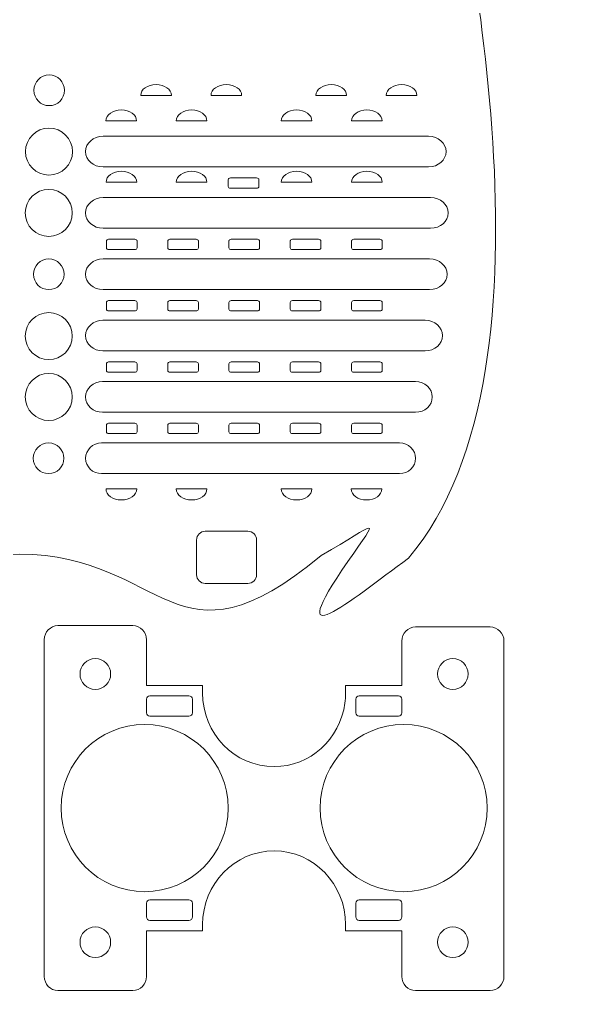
# Model space of a CAD drawing. Header units: millimetres. Extents: x 73 to 248, y -150 to 150.
# Drawn here: x 192.7 to 247.6, y -39.6 to 55.4 of the extents above; entities that cross this region are included whole.
import ezdxf

# ---------------------------------------------------------------- set-up
doc = ezdxf.new("R2010")
doc.units = ezdxf.units.MM
doc.header["$MEASUREMENT"] = 0
doc.layers.add('Layer 1', color=7, linetype='Continuous')

msp = doc.modelspace()

# ---------------------------------------------------------------- linework, layer by layer
at = {"layer": 'Layer 1', "color": 250, "lineweight": 18}
for points, knots in [([(192.7429, 3.1028), (178.368, 3.0276), (177.6723, -9.0669), (163.2126, 2.9578), (163.2126, 2.9578), (163.2101, 2.9592), (163.2101, 2.9592), (163.2101, 2.9592), (163.2077, 2.9607), (163.2077, 2.9607), (163.2077, 2.9607), (163.2052, 2.9621), (163.2052, 2.9621), (163.2052, 2.9621), (163.2027, 2.9635), (163.2027, 2.9635), (163.2027, 2.9635), (163.2002, 2.965), (163.2002, 2.965), (163.2002, 2.965), (163.1953, 2.9678), (163.1953, 2.9678), (163.1953, 2.9678), (163.1928, 2.9692), (163.1928, 2.9692), (163.1928, 2.9692), (163.1903, 2.9707), (163.1903, 2.9707), (157.5681, 6.1964), (157.3477, 7.0605), (160.5861, 2.3877), (167.2454, -7.2212), (160.5304, -1.5844), (154.6603, 2.7069), (138.5468, 21.7285), (150.0665, 67.8659), (150.7031, 75.3956), (151.7699, 88.0117), (150.3434, 100.2121), (148.1553, 104.2247), (147.6705, 105.1159), (146.2928, 106.093), (144.6089, 106.5426), (137.9044, 108.3329), (150.8027, 147.251), (192.7429, 147.251), (234.6831, 147.251), (247.5814, 108.3329), (240.8769, 106.5426), (239.193, 106.093), (237.8153, 105.1159), (237.3305, 104.2247), (235.1424, 100.2121), (233.7159, 88.0117), (234.7827, 75.3956), (235.4193, 67.8659), (246.939, 21.7285), (230.8255, 2.7069), (224.9554, -1.5844), (218.2404, -7.2212), (224.8997, 2.3877), (228.1381, 7.0605), (227.9177, 6.1964), (222.2955, 2.9707), (222.2955, 2.9707), (222.293, 2.9692), (222.293, 2.9692), (222.293, 2.9692), (222.2905, 2.9678), (222.2905, 2.9678), (222.2905, 2.9678), (222.2856, 2.965), (222.2856, 2.965), (222.2856, 2.965), (222.2831, 2.9635), (222.2831, 2.9635), (222.2831, 2.9635), (222.2806, 2.9621), (222.2806, 2.9621), (222.2806, 2.9621), (222.2781, 2.9607), (222.2781, 2.9607), (222.2781, 2.9607), (222.2757, 2.9592), (222.2757, 2.9592), (222.2757, 2.9592), (222.2732, 2.9578), (222.2732, 2.9578), (207.8135, -9.0669), (207.1178, 3.0276), (192.7429, 3.1028)], [0, 0, 0, 0, 0.0333333, 0.0333333, 0.0333333, 0.0666667, 0.0666667, 0.0666667, 0.1, 0.1, 0.1, 0.1333333, 0.1333333, 0.1333333, 0.1666667, 0.1666667, 0.1666667, 0.2, 0.2, 0.2, 0.2333333, 0.2333333, 0.2333333, 0.2666667, 0.2666667, 0.2666667, 0.3, 0.3, 0.3, 0.3333333, 0.3333333, 0.3333333, 0.3666667, 0.3666667, 0.3666667, 0.4, 0.4, 0.4, 0.4333333, 0.4333333, 0.4333333, 0.4666667, 0.4666667, 0.4666667, 0.5, 0.5, 0.5, 0.5333333, 0.5333333, 0.5333333, 0.5666667, 0.5666667, 0.5666667, 0.6, 0.6, 0.6, 0.6333333, 0.6333333, 0.6333333, 0.6666667, 0.6666667, 0.6666667, 0.7, 0.7, 0.7, 0.7333333, 0.7333333, 0.7333333, 0.7666667, 0.7666667, 0.7666667, 0.8, 0.8, 0.8, 0.8333333, 0.8333333, 0.8333333, 0.8666667, 0.8666667, 0.8666667, 0.9, 0.9, 0.9, 0.9333333, 0.9333333, 0.9333333, 0.9666667, 0.9666667, 0.9666667, 1, 1, 1, 1]), ([(195.6575, 49.9747), (194.8291, 49.9747), (194.1575, 49.3031), (194.1575, 48.4747), (194.1575, 47.6463), (194.8291, 46.9747), (195.6575, 46.9747), (196.4859, 46.9747), (197.1575, 47.6463), (197.1575, 48.4747), (197.1575, 49.3031), (196.4859, 49.9747), (195.6575, 49.9747)], [0, 0, 0, 0, 0.25, 0.25, 0.25, 0.5, 0.5, 0.5, 0.75, 0.75, 0.75, 1, 1, 1, 1]), ([(207.6184, 47.9697), (207.6184, 48.564), (206.9468, 49.0459), (206.1184, 49.0459), (205.29, 49.0459), (204.6184, 48.564), (204.6184, 47.9697), (204.6184, 47.9697), (207.6184, 47.9697), (207.6184, 47.9697)], [0, 0, 0, 0, 0.3333333, 0.3333333, 0.3333333, 0.6666667, 0.6666667, 0.6666667, 1, 1, 1, 1]), ([(214.4992, 47.9697), (214.4992, 48.564), (213.8276, 49.0459), (212.9992, 49.0459), (212.1708, 49.0459), (211.4992, 48.564), (211.4992, 47.9697), (211.4992, 47.9697), (214.4992, 47.9697), (214.4992, 47.9697)], [0, 0, 0, 0, 0.3333333, 0.3333333, 0.3333333, 0.6666667, 0.6666667, 0.6666667, 1, 1, 1, 1]), ([(224.7746, 47.9697), (224.7746, 48.564), (224.103, 49.0459), (223.2746, 49.0459), (222.4462, 49.0459), (221.7746, 48.564), (221.7746, 47.9697), (221.7746, 47.9697), (224.7746, 47.9697), (224.7746, 47.9697)], [0, 0, 0, 0, 0.3333333, 0.3333333, 0.3333333, 0.6666667, 0.6666667, 0.6666667, 1, 1, 1, 1]), ([(231.6554, 47.9697), (231.6554, 48.564), (230.9838, 49.0459), (230.1554, 49.0459), (229.327, 49.0459), (228.6554, 48.564), (228.6554, 47.9697), (228.6554, 47.9697), (231.6554, 47.9697), (231.6554, 47.9697)], [0, 0, 0, 0, 0.3333333, 0.3333333, 0.3333333, 0.6666667, 0.6666667, 0.6666667, 1, 1, 1, 1]), ([(201.2181, 45.4791), (201.2181, 46.0734), (201.8897, 46.5553), (202.7181, 46.5553), (203.5465, 46.5553), (204.2181, 46.0734), (204.2181, 45.4791), (204.2181, 45.4791), (201.2181, 45.4791), (201.2181, 45.4791)], [0, 0, 0, 0, 0.3333333, 0.3333333, 0.3333333, 0.6666667, 0.6666667, 0.6666667, 1, 1, 1, 1]), ([(208.0989, 45.4791), (208.0989, 46.0734), (208.7705, 46.5553), (209.5989, 46.5553), (210.4273, 46.5553), (211.0989, 46.0734), (211.0989, 45.4791), (211.0989, 45.4791), (208.0989, 45.4791), (208.0989, 45.4791)], [0, 0, 0, 0, 0.3333333, 0.3333333, 0.3333333, 0.6666667, 0.6666667, 0.6666667, 1, 1, 1, 1]), ([(218.3743, 45.4791), (218.3743, 46.0734), (219.0459, 46.5553), (219.8743, 46.5553), (220.7027, 46.5553), (221.3743, 46.0734), (221.3743, 45.4791), (221.3743, 45.4791), (218.3743, 45.4791), (218.3743, 45.4791)], [0, 0, 0, 0, 0.3333333, 0.3333333, 0.3333333, 0.6666667, 0.6666667, 0.6666667, 1, 1, 1, 1]), ([(225.2551, 45.4791), (225.2551, 46.0734), (225.9267, 46.5553), (226.7551, 46.5553), (227.5835, 46.5553), (228.2551, 46.0734), (228.2551, 45.4791), (228.2551, 45.4791), (225.2551, 45.4791), (225.2551, 45.4791)], [0, 0, 0, 0, 0.3333333, 0.3333333, 0.3333333, 0.6666667, 0.6666667, 0.6666667, 1, 1, 1, 1]), ([(195.6395, 44.7769), (194.3693, 44.7769), (193.3395, 43.7471), (193.3395, 42.4769), (193.3395, 41.2067), (194.3693, 40.1769), (195.6395, 40.1769), (196.9097, 40.1769), (197.9395, 41.2067), (197.9395, 42.4769), (197.9395, 43.7471), (196.9097, 44.7769), (195.6395, 44.7769)], [0, 0, 0, 0, 0.25, 0.25, 0.25, 0.5, 0.5, 0.5, 0.75, 0.75, 0.75, 1, 1, 1, 1]), ([(200.9302, 43.9791), (200.9302, 43.9791), (232.8002, 43.9791), (232.8002, 43.9791), (233.7392, 43.9791), (234.5075, 43.3041), (234.5075, 42.4791), (234.5075, 42.4791), (234.5075, 42.4791), (234.5075, 42.4791), (234.5075, 41.6541), (233.7392, 40.9791), (232.8002, 40.9791), (232.8002, 40.9791), (200.9302, 40.9791), (200.9302, 40.9791), (199.9912, 40.9791), (199.2229, 41.6541), (199.2229, 42.4791), (199.2229, 42.4791), (199.2229, 42.4791), (199.2229, 42.4791), (199.2229, 43.3041), (199.9912, 43.9791), (200.9302, 43.9791)], [0, 0, 0, 0, 0.125, 0.125, 0.125, 0.25, 0.25, 0.25, 0.375, 0.375, 0.375, 0.5, 0.5, 0.5, 0.625, 0.625, 0.625, 0.75, 0.75, 0.75, 0.875, 0.875, 0.875, 1, 1, 1, 1]), ([(201.2229, 39.4791), (201.2229, 40.0734), (201.8945, 40.5553), (202.7229, 40.5553), (203.5513, 40.5553), (204.2229, 40.0734), (204.2229, 39.4791), (204.2229, 39.4791), (201.2229, 39.4791), (201.2229, 39.4791)], [0, 0, 0, 0, 0.3333333, 0.3333333, 0.3333333, 0.6666667, 0.6666667, 0.6666667, 1, 1, 1, 1]), ([(208.1037, 39.4791), (208.1037, 40.0734), (208.7753, 40.5553), (209.6037, 40.5553), (210.4321, 40.5553), (211.1037, 40.0734), (211.1037, 39.4791), (211.1037, 39.4791), (208.1037, 39.4791), (208.1037, 39.4791)], [0, 0, 0, 0, 0.3333333, 0.3333333, 0.3333333, 0.6666667, 0.6666667, 0.6666667, 1, 1, 1, 1]), ([(213.4071, 39.9011), (213.4071, 39.9011), (215.9647, 39.9011), (215.9647, 39.9011), (216.0864, 39.9011), (216.1859, 39.8264), (216.1859, 39.7352), (216.1859, 39.7352), (216.1859, 39.067), (216.1859, 39.067), (216.1859, 38.9757), (216.0864, 38.9011), (215.9647, 38.9011), (215.9647, 38.9011), (213.4071, 38.9011), (213.4071, 38.9011), (213.2854, 38.9011), (213.1859, 38.9757), (213.1859, 39.067), (213.1859, 39.067), (213.1859, 39.7352), (213.1859, 39.7352), (213.1859, 39.8264), (213.2854, 39.9011), (213.4071, 39.9011)], [0, 0, 0, 0, 0.125, 0.125, 0.125, 0.25, 0.25, 0.25, 0.375, 0.375, 0.375, 0.5, 0.5, 0.5, 0.625, 0.625, 0.625, 0.75, 0.75, 0.75, 0.875, 0.875, 0.875, 1, 1, 1, 1]), ([(218.3791, 39.4791), (218.3791, 40.0734), (219.0507, 40.5553), (219.8791, 40.5553), (220.7075, 40.5553), (221.3791, 40.0734), (221.3791, 39.4791), (221.3791, 39.4791), (218.3791, 39.4791), (218.3791, 39.4791)], [0, 0, 0, 0, 0.3333333, 0.3333333, 0.3333333, 0.6666667, 0.6666667, 0.6666667, 1, 1, 1, 1]), ([(225.2599, 39.4791), (225.2599, 40.0734), (225.9315, 40.5553), (226.7599, 40.5553), (227.5883, 40.5553), (228.2599, 40.0734), (228.2599, 39.4791), (228.2599, 39.4791), (225.2599, 39.4791), (225.2599, 39.4791)], [0, 0, 0, 0, 0.3333333, 0.3333333, 0.3333333, 0.6666667, 0.6666667, 0.6666667, 1, 1, 1, 1]), ([(195.6215, 38.7791), (196.8917, 38.7791), (197.9215, 37.7493), (197.9215, 36.4791), (197.9215, 35.2089), (196.8917, 34.1791), (195.6215, 34.1791), (194.3513, 34.1791), (193.3215, 35.2089), (193.3215, 36.4791), (193.3215, 37.7493), (194.3513, 38.7791), (195.6215, 38.7791)], [0, 0, 0, 0, 0.25, 0.25, 0.25, 0.5, 0.5, 0.5, 0.75, 0.75, 0.75, 1, 1, 1, 1]), ([(233.002, 37.9791), (233.002, 37.9791), (200.9405, 37.9791), (200.9405, 37.9791), (199.9958, 37.9791), (199.2229, 37.3041), (199.2229, 36.4791), (199.2229, 36.4791), (199.2229, 36.4791), (199.2229, 36.4791), (199.2229, 35.6541), (199.9958, 34.9791), (200.9405, 34.9791), (200.9405, 34.9791), (233.002, 34.9791), (233.002, 34.9791), (233.9467, 34.9791), (234.7196, 35.6541), (234.7196, 36.4791), (234.7196, 36.4791), (234.7196, 36.4791), (234.7196, 36.4791), (234.7196, 37.3041), (233.9467, 37.9791), (233.002, 37.9791)], [0, 0, 0, 0, 0.125, 0.125, 0.125, 0.25, 0.25, 0.25, 0.375, 0.375, 0.375, 0.5, 0.5, 0.5, 0.625, 0.625, 0.625, 0.75, 0.75, 0.75, 0.875, 0.875, 0.875, 1, 1, 1, 1]), ([(204.038, 33.9011), (204.038, 33.9011), (201.4804, 33.9011), (201.4804, 33.9011), (201.3587, 33.9011), (201.2592, 33.8264), (201.2592, 33.7352), (201.2592, 33.7352), (201.2592, 33.067), (201.2592, 33.067), (201.2592, 32.9757), (201.3587, 32.9011), (201.4804, 32.9011), (201.4804, 32.9011), (204.038, 32.9011), (204.038, 32.9011), (204.1597, 32.9011), (204.2592, 32.9757), (204.2592, 33.067), (204.2592, 33.067), (204.2592, 33.7352), (204.2592, 33.7352), (204.2592, 33.8264), (204.1597, 33.9011), (204.038, 33.9011)], [0, 0, 0, 0, 0.125, 0.125, 0.125, 0.25, 0.25, 0.25, 0.375, 0.375, 0.375, 0.5, 0.5, 0.5, 0.625, 0.625, 0.625, 0.75, 0.75, 0.75, 0.875, 0.875, 0.875, 1, 1, 1, 1]), ([(210.038, 33.9011), (210.038, 33.9011), (207.4804, 33.9011), (207.4804, 33.9011), (207.3587, 33.9011), (207.2592, 33.8264), (207.2592, 33.7352), (207.2592, 33.7352), (207.2592, 33.067), (207.2592, 33.067), (207.2592, 32.9757), (207.3587, 32.9011), (207.4804, 32.9011), (207.4804, 32.9011), (210.038, 32.9011), (210.038, 32.9011), (210.1597, 32.9011), (210.2592, 32.9757), (210.2592, 33.067), (210.2592, 33.067), (210.2592, 33.7352), (210.2592, 33.7352), (210.2592, 33.8264), (210.1597, 33.9011), (210.038, 33.9011)], [0, 0, 0, 0, 0.125, 0.125, 0.125, 0.25, 0.25, 0.25, 0.375, 0.375, 0.375, 0.5, 0.5, 0.5, 0.625, 0.625, 0.625, 0.75, 0.75, 0.75, 0.875, 0.875, 0.875, 1, 1, 1, 1]), ([(216.038, 33.9011), (216.038, 33.9011), (213.4804, 33.9011), (213.4804, 33.9011), (213.3587, 33.9011), (213.2592, 33.8264), (213.2592, 33.7352), (213.2592, 33.7352), (213.2592, 33.067), (213.2592, 33.067), (213.2592, 32.9757), (213.3587, 32.9011), (213.4804, 32.9011), (213.4804, 32.9011), (216.038, 32.9011), (216.038, 32.9011), (216.1597, 32.9011), (216.2592, 32.9757), (216.2592, 33.067), (216.2592, 33.067), (216.2592, 33.7352), (216.2592, 33.7352), (216.2592, 33.8264), (216.1597, 33.9011), (216.038, 33.9011)], [0, 0, 0, 0, 0.125, 0.125, 0.125, 0.25, 0.25, 0.25, 0.375, 0.375, 0.375, 0.5, 0.5, 0.5, 0.625, 0.625, 0.625, 0.75, 0.75, 0.75, 0.875, 0.875, 0.875, 1, 1, 1, 1]), ([(222.038, 33.9011), (222.038, 33.9011), (219.4804, 33.9011), (219.4804, 33.9011), (219.3587, 33.9011), (219.2592, 33.8264), (219.2592, 33.7352), (219.2592, 33.7352), (219.2592, 33.067), (219.2592, 33.067), (219.2592, 32.9757), (219.3587, 32.9011), (219.4804, 32.9011), (219.4804, 32.9011), (222.038, 32.9011), (222.038, 32.9011), (222.1597, 32.9011), (222.2592, 32.9757), (222.2592, 33.067), (222.2592, 33.067), (222.2592, 33.7352), (222.2592, 33.7352), (222.2592, 33.8264), (222.1597, 33.9011), (222.038, 33.9011)], [0, 0, 0, 0, 0.125, 0.125, 0.125, 0.25, 0.25, 0.25, 0.375, 0.375, 0.375, 0.5, 0.5, 0.5, 0.625, 0.625, 0.625, 0.75, 0.75, 0.75, 0.875, 0.875, 0.875, 1, 1, 1, 1]), ([(228.038, 33.9011), (228.038, 33.9011), (225.4804, 33.9011), (225.4804, 33.9011), (225.3587, 33.9011), (225.2592, 33.8264), (225.2592, 33.7352), (225.2592, 33.7352), (225.2592, 33.067), (225.2592, 33.067), (225.2592, 32.9757), (225.3587, 32.9011), (225.4804, 32.9011), (225.4804, 32.9011), (228.038, 32.9011), (228.038, 32.9011), (228.1597, 32.9011), (228.2592, 32.9757), (228.2592, 33.067), (228.2592, 33.067), (228.2592, 33.7352), (228.2592, 33.7352), (228.2592, 33.8264), (228.1597, 33.9011), (228.038, 33.9011)], [0, 0, 0, 0, 0.125, 0.125, 0.125, 0.25, 0.25, 0.25, 0.375, 0.375, 0.375, 0.5, 0.5, 0.5, 0.625, 0.625, 0.625, 0.75, 0.75, 0.75, 0.875, 0.875, 0.875, 1, 1, 1, 1]), ([(195.6215, 31.9791), (196.4499, 31.9791), (197.1215, 31.3075), (197.1215, 30.4791), (197.1215, 29.6507), (196.4499, 28.9791), (195.6215, 28.9791), (194.7931, 28.9791), (194.1215, 29.6507), (194.1215, 30.4791), (194.1215, 31.3075), (194.7931, 31.9791), (195.6215, 31.9791)], [0, 0, 0, 0, 0.25, 0.25, 0.25, 0.5, 0.5, 0.5, 0.75, 0.75, 0.75, 1, 1, 1, 1]), ([(232.8998, 31.9791), (232.8998, 31.9791), (200.9353, 31.9791), (200.9353, 31.9791), (199.9935, 31.9791), (199.2229, 31.3041), (199.2229, 30.4791), (199.2229, 30.4791), (199.2229, 30.4791), (199.2229, 30.4791), (199.2229, 29.6541), (199.9935, 28.9791), (200.9353, 28.9791), (200.9353, 28.9791), (232.8998, 28.9791), (232.8998, 28.9791), (233.8416, 28.9791), (234.6122, 29.6541), (234.6122, 30.4791), (234.6122, 30.4791), (234.6122, 30.4791), (234.6122, 30.4791), (234.6122, 31.3041), (233.8416, 31.9791), (232.8998, 31.9791)], [0, 0, 0, 0, 0.125, 0.125, 0.125, 0.25, 0.25, 0.25, 0.375, 0.375, 0.375, 0.5, 0.5, 0.5, 0.625, 0.625, 0.625, 0.75, 0.75, 0.75, 0.875, 0.875, 0.875, 1, 1, 1, 1]), ([(204.038, 27.9011), (204.038, 27.9011), (201.4804, 27.9011), (201.4804, 27.9011), (201.3587, 27.9011), (201.2592, 27.8264), (201.2592, 27.7352), (201.2592, 27.7352), (201.2592, 27.067), (201.2592, 27.067), (201.2592, 26.9757), (201.3587, 26.9011), (201.4804, 26.9011), (201.4804, 26.9011), (204.038, 26.9011), (204.038, 26.9011), (204.1597, 26.9011), (204.2592, 26.9757), (204.2592, 27.067), (204.2592, 27.067), (204.2592, 27.7352), (204.2592, 27.7352), (204.2592, 27.8264), (204.1597, 27.9011), (204.038, 27.9011)], [0, 0, 0, 0, 0.125, 0.125, 0.125, 0.25, 0.25, 0.25, 0.375, 0.375, 0.375, 0.5, 0.5, 0.5, 0.625, 0.625, 0.625, 0.75, 0.75, 0.75, 0.875, 0.875, 0.875, 1, 1, 1, 1]), ([(210.038, 27.9011), (210.038, 27.9011), (207.4804, 27.9011), (207.4804, 27.9011), (207.3587, 27.9011), (207.2592, 27.8264), (207.2592, 27.7352), (207.2592, 27.7352), (207.2592, 27.067), (207.2592, 27.067), (207.2592, 26.9757), (207.3587, 26.9011), (207.4804, 26.9011), (207.4804, 26.9011), (210.038, 26.9011), (210.038, 26.9011), (210.1597, 26.9011), (210.2592, 26.9757), (210.2592, 27.067), (210.2592, 27.067), (210.2592, 27.7352), (210.2592, 27.7352), (210.2592, 27.8264), (210.1597, 27.9011), (210.038, 27.9011)], [0, 0, 0, 0, 0.125, 0.125, 0.125, 0.25, 0.25, 0.25, 0.375, 0.375, 0.375, 0.5, 0.5, 0.5, 0.625, 0.625, 0.625, 0.75, 0.75, 0.75, 0.875, 0.875, 0.875, 1, 1, 1, 1]), ([(216.038, 27.9011), (216.038, 27.9011), (213.4804, 27.9011), (213.4804, 27.9011), (213.3587, 27.9011), (213.2592, 27.8264), (213.2592, 27.7352), (213.2592, 27.7352), (213.2592, 27.067), (213.2592, 27.067), (213.2592, 26.9757), (213.3587, 26.9011), (213.4804, 26.9011), (213.4804, 26.9011), (216.038, 26.9011), (216.038, 26.9011), (216.1597, 26.9011), (216.2592, 26.9757), (216.2592, 27.067), (216.2592, 27.067), (216.2592, 27.7352), (216.2592, 27.7352), (216.2592, 27.8264), (216.1597, 27.9011), (216.038, 27.9011)], [0, 0, 0, 0, 0.125, 0.125, 0.125, 0.25, 0.25, 0.25, 0.375, 0.375, 0.375, 0.5, 0.5, 0.5, 0.625, 0.625, 0.625, 0.75, 0.75, 0.75, 0.875, 0.875, 0.875, 1, 1, 1, 1]), ([(222.038, 27.9011), (222.038, 27.9011), (219.4804, 27.9011), (219.4804, 27.9011), (219.3587, 27.9011), (219.2592, 27.8264), (219.2592, 27.7352), (219.2592, 27.7352), (219.2592, 27.067), (219.2592, 27.067), (219.2592, 26.9757), (219.3587, 26.9011), (219.4804, 26.9011), (219.4804, 26.9011), (222.038, 26.9011), (222.038, 26.9011), (222.1597, 26.9011), (222.2592, 26.9757), (222.2592, 27.067), (222.2592, 27.067), (222.2592, 27.7352), (222.2592, 27.7352), (222.2592, 27.8264), (222.1597, 27.9011), (222.038, 27.9011)], [0, 0, 0, 0, 0.125, 0.125, 0.125, 0.25, 0.25, 0.25, 0.375, 0.375, 0.375, 0.5, 0.5, 0.5, 0.625, 0.625, 0.625, 0.75, 0.75, 0.75, 0.875, 0.875, 0.875, 1, 1, 1, 1]), ([(228.038, 27.9011), (228.038, 27.9011), (225.4804, 27.9011), (225.4804, 27.9011), (225.3587, 27.9011), (225.2592, 27.8264), (225.2592, 27.7352), (225.2592, 27.7352), (225.2592, 27.067), (225.2592, 27.067), (225.2592, 26.9757), (225.3587, 26.9011), (225.4804, 26.9011), (225.4804, 26.9011), (228.038, 26.9011), (228.038, 26.9011), (228.1597, 26.9011), (228.2592, 26.9757), (228.2592, 27.067), (228.2592, 27.067), (228.2592, 27.7352), (228.2592, 27.7352), (228.2592, 27.8264), (228.1597, 27.9011), (228.038, 27.9011)], [0, 0, 0, 0, 0.125, 0.125, 0.125, 0.25, 0.25, 0.25, 0.375, 0.375, 0.375, 0.5, 0.5, 0.5, 0.625, 0.625, 0.625, 0.75, 0.75, 0.75, 0.875, 0.875, 0.875, 1, 1, 1, 1]), ([(195.6215, 26.73), (194.3513, 26.73), (193.3215, 25.7002), (193.3215, 24.43), (193.3215, 23.1598), (194.3513, 22.13), (195.6215, 22.13), (196.8917, 22.13), (197.9215, 23.1598), (197.9215, 24.43), (197.9215, 25.7002), (196.8917, 26.73), (195.6215, 26.73)], [0, 0, 0, 0, 0.25, 0.25, 0.25, 0.5, 0.5, 0.5, 0.75, 0.75, 0.75, 1, 1, 1, 1]), ([(232.4719, 25.9791), (232.4719, 25.9791), (200.9135, 25.9791), (200.9135, 25.9791), (199.9837, 25.9791), (199.2229, 25.3041), (199.2229, 24.4791), (199.2229, 24.4791), (199.2229, 24.4791), (199.2229, 24.4791), (199.2229, 23.6541), (199.9837, 22.9791), (200.9135, 22.9791), (200.9135, 22.9791), (232.4719, 22.9791), (232.4719, 22.9791), (233.4017, 22.9791), (234.1625, 23.6541), (234.1625, 24.4791), (234.1625, 24.4791), (234.1625, 24.4791), (234.1625, 24.4791), (234.1625, 25.3041), (233.4017, 25.9791), (232.4719, 25.9791)], [0, 0, 0, 0, 0.125, 0.125, 0.125, 0.25, 0.25, 0.25, 0.375, 0.375, 0.375, 0.5, 0.5, 0.5, 0.625, 0.625, 0.625, 0.75, 0.75, 0.75, 0.875, 0.875, 0.875, 1, 1, 1, 1]), ([(204.038, 21.9011), (204.038, 21.9011), (201.4804, 21.9011), (201.4804, 21.9011), (201.3587, 21.9011), (201.2592, 21.8264), (201.2592, 21.7352), (201.2592, 21.7352), (201.2592, 21.067), (201.2592, 21.067), (201.2592, 20.9757), (201.3587, 20.9011), (201.4804, 20.9011), (201.4804, 20.9011), (204.038, 20.9011), (204.038, 20.9011), (204.1597, 20.9011), (204.2592, 20.9757), (204.2592, 21.067), (204.2592, 21.067), (204.2592, 21.7352), (204.2592, 21.7352), (204.2592, 21.8264), (204.1597, 21.9011), (204.038, 21.9011)], [0, 0, 0, 0, 0.125, 0.125, 0.125, 0.25, 0.25, 0.25, 0.375, 0.375, 0.375, 0.5, 0.5, 0.5, 0.625, 0.625, 0.625, 0.75, 0.75, 0.75, 0.875, 0.875, 0.875, 1, 1, 1, 1]), ([(210.038, 21.9011), (210.038, 21.9011), (207.4804, 21.9011), (207.4804, 21.9011), (207.3587, 21.9011), (207.2592, 21.8264), (207.2592, 21.7352), (207.2592, 21.7352), (207.2592, 21.067), (207.2592, 21.067), (207.2592, 20.9757), (207.3587, 20.9011), (207.4804, 20.9011), (207.4804, 20.9011), (210.038, 20.9011), (210.038, 20.9011), (210.1597, 20.9011), (210.2592, 20.9757), (210.2592, 21.067), (210.2592, 21.067), (210.2592, 21.7352), (210.2592, 21.7352), (210.2592, 21.8264), (210.1597, 21.9011), (210.038, 21.9011)], [0, 0, 0, 0, 0.125, 0.125, 0.125, 0.25, 0.25, 0.25, 0.375, 0.375, 0.375, 0.5, 0.5, 0.5, 0.625, 0.625, 0.625, 0.75, 0.75, 0.75, 0.875, 0.875, 0.875, 1, 1, 1, 1]), ([(216.038, 21.9011), (216.038, 21.9011), (213.4804, 21.9011), (213.4804, 21.9011), (213.3587, 21.9011), (213.2592, 21.8264), (213.2592, 21.7352), (213.2592, 21.7352), (213.2592, 21.067), (213.2592, 21.067), (213.2592, 20.9757), (213.3587, 20.9011), (213.4804, 20.9011), (213.4804, 20.9011), (216.038, 20.9011), (216.038, 20.9011), (216.1597, 20.9011), (216.2592, 20.9757), (216.2592, 21.067), (216.2592, 21.067), (216.2592, 21.7352), (216.2592, 21.7352), (216.2592, 21.8264), (216.1597, 21.9011), (216.038, 21.9011)], [0, 0, 0, 0, 0.125, 0.125, 0.125, 0.25, 0.25, 0.25, 0.375, 0.375, 0.375, 0.5, 0.5, 0.5, 0.625, 0.625, 0.625, 0.75, 0.75, 0.75, 0.875, 0.875, 0.875, 1, 1, 1, 1]), ([(222.038, 21.9011), (222.038, 21.9011), (219.4804, 21.9011), (219.4804, 21.9011), (219.3587, 21.9011), (219.2592, 21.8264), (219.2592, 21.7352), (219.2592, 21.7352), (219.2592, 21.067), (219.2592, 21.067), (219.2592, 20.9757), (219.3587, 20.9011), (219.4804, 20.9011), (219.4804, 20.9011), (222.038, 20.9011), (222.038, 20.9011), (222.1597, 20.9011), (222.2592, 20.9757), (222.2592, 21.067), (222.2592, 21.067), (222.2592, 21.7352), (222.2592, 21.7352), (222.2592, 21.8264), (222.1597, 21.9011), (222.038, 21.9011)], [0, 0, 0, 0, 0.125, 0.125, 0.125, 0.25, 0.25, 0.25, 0.375, 0.375, 0.375, 0.5, 0.5, 0.5, 0.625, 0.625, 0.625, 0.75, 0.75, 0.75, 0.875, 0.875, 0.875, 1, 1, 1, 1]), ([(228.038, 21.9011), (228.038, 21.9011), (225.4804, 21.9011), (225.4804, 21.9011), (225.3587, 21.9011), (225.2592, 21.8264), (225.2592, 21.7352), (225.2592, 21.7352), (225.2592, 21.067), (225.2592, 21.067), (225.2592, 20.9757), (225.3587, 20.9011), (225.4804, 20.9011), (225.4804, 20.9011), (228.038, 20.9011), (228.038, 20.9011), (228.1597, 20.9011), (228.2592, 20.9757), (228.2592, 21.067), (228.2592, 21.067), (228.2592, 21.7352), (228.2592, 21.7352), (228.2592, 21.8264), (228.1597, 21.9011), (228.038, 21.9011)], [0, 0, 0, 0, 0.125, 0.125, 0.125, 0.25, 0.25, 0.25, 0.375, 0.375, 0.375, 0.5, 0.5, 0.5, 0.625, 0.625, 0.625, 0.75, 0.75, 0.75, 0.875, 0.875, 0.875, 1, 1, 1, 1]), ([(195.6215, 20.7769), (194.3513, 20.7769), (193.3215, 19.7471), (193.3215, 18.4769), (193.3215, 17.2067), (194.3513, 16.1769), (195.6215, 16.1769), (196.8917, 16.1769), (197.9215, 17.2067), (197.9215, 18.4769), (197.9215, 19.7471), (196.8917, 20.7769), (195.6215, 20.7769)], [0, 0, 0, 0, 0.25, 0.25, 0.25, 0.5, 0.5, 0.5, 0.75, 0.75, 0.75, 1, 1, 1, 1]), ([(231.5234, 19.9791), (231.5234, 19.9791), (200.8653, 19.9791), (200.8653, 19.9791), (199.962, 19.9791), (199.2229, 19.3041), (199.2229, 18.4791), (199.2229, 18.4791), (199.2229, 18.4791), (199.2229, 18.4791), (199.2229, 17.6541), (199.962, 16.9791), (200.8653, 16.9791), (200.8653, 16.9791), (231.5234, 16.9791), (231.5234, 16.9791), (232.4267, 16.9791), (233.1658, 17.6541), (233.1658, 18.4791), (233.1658, 18.4791), (233.1658, 18.4791), (233.1658, 18.4791), (233.1658, 19.3041), (232.4267, 19.9791), (231.5234, 19.9791)], [0, 0, 0, 0, 0.125, 0.125, 0.125, 0.25, 0.25, 0.25, 0.375, 0.375, 0.375, 0.5, 0.5, 0.5, 0.625, 0.625, 0.625, 0.75, 0.75, 0.75, 0.875, 0.875, 0.875, 1, 1, 1, 1]), ([(204.038, 15.9011), (204.038, 15.9011), (201.4804, 15.9011), (201.4804, 15.9011), (201.3587, 15.9011), (201.2592, 15.8264), (201.2592, 15.7352), (201.2592, 15.7352), (201.2592, 15.067), (201.2592, 15.067), (201.2592, 14.9757), (201.3587, 14.9011), (201.4804, 14.9011), (201.4804, 14.9011), (204.038, 14.9011), (204.038, 14.9011), (204.1597, 14.9011), (204.2592, 14.9757), (204.2592, 15.067), (204.2592, 15.067), (204.2592, 15.7352), (204.2592, 15.7352), (204.2592, 15.8264), (204.1597, 15.9011), (204.038, 15.9011)], [0, 0, 0, 0, 0.125, 0.125, 0.125, 0.25, 0.25, 0.25, 0.375, 0.375, 0.375, 0.5, 0.5, 0.5, 0.625, 0.625, 0.625, 0.75, 0.75, 0.75, 0.875, 0.875, 0.875, 1, 1, 1, 1]), ([(210.038, 15.9011), (210.038, 15.9011), (207.4804, 15.9011), (207.4804, 15.9011), (207.3587, 15.9011), (207.2592, 15.8264), (207.2592, 15.7352), (207.2592, 15.7352), (207.2592, 15.067), (207.2592, 15.067), (207.2592, 14.9757), (207.3587, 14.9011), (207.4804, 14.9011), (207.4804, 14.9011), (210.038, 14.9011), (210.038, 14.9011), (210.1597, 14.9011), (210.2592, 14.9757), (210.2592, 15.067), (210.2592, 15.067), (210.2592, 15.7352), (210.2592, 15.7352), (210.2592, 15.8264), (210.1597, 15.9011), (210.038, 15.9011)], [0, 0, 0, 0, 0.125, 0.125, 0.125, 0.25, 0.25, 0.25, 0.375, 0.375, 0.375, 0.5, 0.5, 0.5, 0.625, 0.625, 0.625, 0.75, 0.75, 0.75, 0.875, 0.875, 0.875, 1, 1, 1, 1]), ([(216.038, 15.9011), (216.038, 15.9011), (213.4804, 15.9011), (213.4804, 15.9011), (213.3587, 15.9011), (213.2592, 15.8264), (213.2592, 15.7352), (213.2592, 15.7352), (213.2592, 15.067), (213.2592, 15.067), (213.2592, 14.9757), (213.3587, 14.9011), (213.4804, 14.9011), (213.4804, 14.9011), (216.038, 14.9011), (216.038, 14.9011), (216.1597, 14.9011), (216.2592, 14.9757), (216.2592, 15.067), (216.2592, 15.067), (216.2592, 15.7352), (216.2592, 15.7352), (216.2592, 15.8264), (216.1597, 15.9011), (216.038, 15.9011)], [0, 0, 0, 0, 0.125, 0.125, 0.125, 0.25, 0.25, 0.25, 0.375, 0.375, 0.375, 0.5, 0.5, 0.5, 0.625, 0.625, 0.625, 0.75, 0.75, 0.75, 0.875, 0.875, 0.875, 1, 1, 1, 1]), ([(222.038, 15.9011), (222.038, 15.9011), (219.4804, 15.9011), (219.4804, 15.9011), (219.3587, 15.9011), (219.2592, 15.8264), (219.2592, 15.7352), (219.2592, 15.7352), (219.2592, 15.067), (219.2592, 15.067), (219.2592, 14.9757), (219.3587, 14.9011), (219.4804, 14.9011), (219.4804, 14.9011), (222.038, 14.9011), (222.038, 14.9011), (222.1597, 14.9011), (222.2592, 14.9757), (222.2592, 15.067), (222.2592, 15.067), (222.2592, 15.7352), (222.2592, 15.7352), (222.2592, 15.8264), (222.1597, 15.9011), (222.038, 15.9011)], [0, 0, 0, 0, 0.125, 0.125, 0.125, 0.25, 0.25, 0.25, 0.375, 0.375, 0.375, 0.5, 0.5, 0.5, 0.625, 0.625, 0.625, 0.75, 0.75, 0.75, 0.875, 0.875, 0.875, 1, 1, 1, 1]), ([(228.038, 15.9011), (228.038, 15.9011), (225.4804, 15.9011), (225.4804, 15.9011), (225.3587, 15.9011), (225.2592, 15.8264), (225.2592, 15.7352), (225.2592, 15.7352), (225.2592, 15.067), (225.2592, 15.067), (225.2592, 14.9757), (225.3587, 14.9011), (225.4804, 14.9011), (225.4804, 14.9011), (228.038, 14.9011), (228.038, 14.9011), (228.1597, 14.9011), (228.2592, 14.9757), (228.2592, 15.067), (228.2592, 15.067), (228.2592, 15.7352), (228.2592, 15.7352), (228.2592, 15.8264), (228.1597, 15.9011), (228.038, 15.9011)], [0, 0, 0, 0, 0.125, 0.125, 0.125, 0.25, 0.25, 0.25, 0.375, 0.375, 0.375, 0.5, 0.5, 0.5, 0.625, 0.625, 0.625, 0.75, 0.75, 0.75, 0.875, 0.875, 0.875, 1, 1, 1, 1]), ([(195.6035, 13.9791), (196.4319, 13.9791), (197.1035, 13.3075), (197.1035, 12.4791), (197.1035, 11.6507), (196.4319, 10.9791), (195.6035, 10.9791), (194.7751, 10.9791), (194.1035, 11.6507), (194.1035, 12.4791), (194.1035, 13.3075), (194.7751, 13.9791), (195.6035, 13.9791)], [0, 0, 0, 0, 0.25, 0.25, 0.25, 0.5, 0.5, 0.5, 0.75, 0.75, 0.75, 1, 1, 1, 1]), ([(229.9664, 13.9791), (229.9664, 13.9791), (200.7861, 13.9791), (200.7861, 13.9791), (199.9264, 13.9791), (199.2229, 13.3041), (199.2229, 12.4791), (199.2229, 12.4791), (199.2229, 12.4791), (199.2229, 12.4791), (199.2229, 11.6541), (199.9264, 10.9791), (200.7861, 10.9791), (200.7861, 10.9791), (229.9664, 10.9791), (229.9664, 10.9791), (230.8261, 10.9791), (231.5296, 11.6541), (231.5296, 12.4791), (231.5296, 12.4791), (231.5296, 12.4791), (231.5296, 12.4791), (231.5296, 13.3041), (230.8261, 13.9791), (229.9664, 13.9791)], [0, 0, 0, 0, 0.125, 0.125, 0.125, 0.25, 0.25, 0.25, 0.375, 0.375, 0.375, 0.5, 0.5, 0.5, 0.625, 0.625, 0.625, 0.75, 0.75, 0.75, 0.875, 0.875, 0.875, 1, 1, 1, 1]), ([(204.2222, 9.4791), (204.2222, 8.8848), (203.5506, 8.4029), (202.7222, 8.4029), (201.8938, 8.4029), (201.2222, 8.8848), (201.2222, 9.4791), (201.2222, 9.4791), (204.2222, 9.4791), (204.2222, 9.4791)], [0, 0, 0, 0, 0.3333333, 0.3333333, 0.3333333, 0.6666667, 0.6666667, 0.6666667, 1, 1, 1, 1]), ([(208.103, 9.4791), (208.103, 8.8848), (208.7746, 8.4029), (209.603, 8.4029), (210.4314, 8.4029), (211.103, 8.8848), (211.103, 9.4791), (211.103, 9.4791), (208.103, 9.4791), (208.103, 9.4791)], [0, 0, 0, 0, 0.3333333, 0.3333333, 0.3333333, 0.6666667, 0.6666667, 0.6666667, 1, 1, 1, 1]), ([(218.3784, 9.4791), (218.3784, 8.8848), (219.05, 8.4029), (219.8784, 8.4029), (220.7068, 8.4029), (221.3784, 8.8848), (221.3784, 9.4791), (221.3784, 9.4791), (218.3784, 9.4791), (218.3784, 9.4791)], [0, 0, 0, 0, 0.3333333, 0.3333333, 0.3333333, 0.6666667, 0.6666667, 0.6666667, 1, 1, 1, 1]), ([(228.2222, 9.4791), (228.2222, 8.8848), (227.5506, 8.4029), (226.7222, 8.4029), (225.8938, 8.4029), (225.2222, 8.8848), (225.2222, 9.4791), (225.2222, 9.4791), (228.2222, 9.4791), (228.2222, 9.4791)], [0, 0, 0, 0, 0.3333333, 0.3333333, 0.3333333, 0.6666667, 0.6666667, 0.6666667, 1, 1, 1, 1]), ([(210.9375, 5.342), (210.9375, 5.342), (215.1083, 5.342), (215.1083, 5.342), (215.5784, 5.342), (215.963, 4.9574), (215.963, 4.4873), (215.963, 4.4873), (215.963, 1.0967), (215.963, 1.0967), (215.963, 0.6266), (215.5784, 0.242), (215.1083, 0.242), (215.1083, 0.242), (210.9375, 0.242), (210.9375, 0.242), (210.4674, 0.242), (210.0828, 0.6266), (210.0828, 1.0967), (210.0828, 1.0967), (210.0828, 4.4873), (210.0828, 4.4873), (210.0828, 4.9574), (210.4674, 5.342), (210.9375, 5.342)], [0, 0, 0, 0, 0.125, 0.125, 0.125, 0.25, 0.25, 0.25, 0.375, 0.375, 0.375, 0.5, 0.5, 0.5, 0.625, 0.625, 0.625, 0.75, 0.75, 0.75, 0.875, 0.875, 0.875, 1, 1, 1, 1]), ([(205.1769, -9.7361), (205.1769, -9.7361), (210.674, -9.7361), (210.674, -9.7361), (210.674, -9.7361), (210.674, -10.4741), (210.674, -10.4741), (210.674, -14.4549), (213.808, -17.682), (217.674, -17.6819), (221.2074, -17.682), (224.1288, -14.9862), (224.6053, -11.483), (224.6503, -11.1534), (224.674, -10.8165), (224.674, -10.4741), (224.674, -10.4741), (224.6769, -10.4741), (224.6769, -10.4741), (224.6769, -10.4741), (224.6769, -9.7361), (224.6769, -9.7361), (224.6769, -9.7361), (230.1769, -9.7361), (230.1769, -9.7361), (230.1769, -9.7361), (230.1769, -5.3999), (230.1769, -5.3999), (230.1769, -4.6386), (230.7817, -4.0158), (231.5209, -4.0158), (231.5209, -4.0158), (238.8329, -4.0158), (238.8329, -4.0158), (239.5721, -4.0158), (240.1769, -4.6386), (240.1769, -5.3999), (240.1769, -5.3999), (240.1769, -10.407), (240.1769, -10.407), (240.1769, -10.407), (240.1769, -10.4741), (240.1769, -10.4741), (240.1769, -10.4741), (240.1769, -11.4367), (240.1769, -11.4367), (240.1769, -11.4367), (240.1769, -33.1278), (240.1769, -33.1278), (240.1769, -33.1278), (240.1769, -38.202), (240.1769, -38.202), (240.1769, -38.9633), (239.5721, -39.5861), (238.8329, -39.5861), (238.8329, -39.5861), (231.5209, -39.5861), (231.5209, -39.5861), (230.7817, -39.5861), (230.1769, -38.9633), (230.1769, -38.202), (230.1769, -38.202), (230.1769, -33.7361), (230.1769, -33.7361), (230.1769, -33.7361), (224.6769, -33.7361), (224.6769, -33.7361), (224.6769, -33.7361), (224.6769, -33.1277), (224.6769, -33.1277), (224.6769, -29.1471), (221.5431, -25.9199), (217.6769, -25.9199), (213.8107, -25.9199), (210.6769, -29.1472), (210.6769, -33.1278), (210.6769, -33.1278), (210.674, -33.1278), (210.674, -33.1278), (210.674, -33.1278), (210.674, -33.7361), (210.674, -33.7361), (210.674, -33.7361), (205.1769, -33.7361), (205.1769, -33.7361), (205.1769, -33.7361), (205.1769, -38.202), (205.1769, -38.202), (205.1769, -38.9633), (204.5721, -39.5861), (203.8329, -39.5861), (203.8329, -39.5861), (196.5209, -39.5861), (196.5209, -39.5861), (195.7817, -39.5861), (195.1769, -38.9633), (195.1769, -38.202), (195.1769, -38.202), (195.1769, -33.7361), (195.1769, -33.7361), (195.1769, -33.7361), (195.1731, -33.7361), (195.1731, -33.7361), (195.1731, -33.7361), (195.1731, -9.7361), (195.1731, -9.7361), (195.1731, -9.7361), (195.1769, -9.7361), (195.1769, -9.7361), (195.1769, -9.7361), (195.1769, -5.2702), (195.1769, -5.2702), (195.1769, -4.5089), (195.7817, -3.8861), (196.5209, -3.8861), (196.5209, -3.8861), (203.8329, -3.8861), (203.8329, -3.8861), (204.5721, -3.8861), (205.1769, -4.5089), (205.1769, -5.2702), (205.1769, -5.2702), (205.1769, -9.7361), (205.1769, -9.7361)], [0, 0, 0, 0, 0.0243902, 0.0243902, 0.0243902, 0.0487805, 0.0487805, 0.0487805, 0.0731707, 0.0731707, 0.0731707, 0.097561, 0.097561, 0.097561, 0.1219512, 0.1219512, 0.1219512, 0.1463415, 0.1463415, 0.1463415, 0.1707317, 0.1707317, 0.1707317, 0.195122, 0.195122, 0.195122, 0.2195122, 0.2195122, 0.2195122, 0.2439024, 0.2439024, 0.2439024, 0.2682927, 0.2682927, 0.2682927, 0.2926829, 0.2926829, 0.2926829, 0.3170732, 0.3170732, 0.3170732, 0.3414634, 0.3414634, 0.3414634, 0.3658537, 0.3658537, 0.3658537, 0.3902439, 0.3902439, 0.3902439, 0.4146341, 0.4146341, 0.4146341, 0.4390244, 0.4390244, 0.4390244, 0.4634146, 0.4634146, 0.4634146, 0.4878049, 0.4878049, 0.4878049, 0.5121951, 0.5121951, 0.5121951, 0.5365854, 0.5365854, 0.5365854, 0.5609756, 0.5609756, 0.5609756, 0.5853659, 0.5853659, 0.5853659, 0.6097561, 0.6097561, 0.6097561, 0.6341463, 0.6341463, 0.6341463, 0.6585366, 0.6585366, 0.6585366, 0.6829268, 0.6829268, 0.6829268, 0.7073171, 0.7073171, 0.7073171, 0.7317073, 0.7317073, 0.7317073, 0.7560976, 0.7560976, 0.7560976, 0.7804878, 0.7804878, 0.7804878, 0.804878, 0.804878, 0.804878, 0.8292683, 0.8292683, 0.8292683, 0.8536585, 0.8536585, 0.8536585, 0.8780488, 0.8780488, 0.8780488, 0.902439, 0.902439, 0.902439, 0.9268293, 0.9268293, 0.9268293, 0.9512195, 0.9512195, 0.9512195, 0.9756098, 0.9756098, 0.9756098, 1, 1, 1, 1]), ([(200.1769, -7.1196), (201.0053, -7.1196), (201.6769, -7.7912), (201.6769, -8.6196), (201.6769, -9.448), (201.0053, -10.1196), (200.1769, -10.1196), (199.3485, -10.1196), (198.6769, -9.448), (198.6769, -8.6196), (198.6769, -7.7912), (199.3485, -7.1196), (200.1769, -7.1196)], [0, 0, 0, 0, 0.25, 0.25, 0.25, 0.5, 0.5, 0.5, 0.75, 0.75, 0.75, 1, 1, 1, 1]), ([(235.175, -7.1196), (236.0034, -7.1196), (236.675, -7.7912), (236.675, -8.6196), (236.675, -9.448), (236.0034, -10.1196), (235.175, -10.1196), (234.3466, -10.1196), (233.675, -9.448), (233.675, -8.6196), (233.675, -7.7912), (234.3466, -7.1196), (235.175, -7.1196)], [0, 0, 0, 0, 0.25, 0.25, 0.25, 0.5, 0.5, 0.5, 0.75, 0.75, 0.75, 1, 1, 1, 1]), ([(205.5087, -10.7521), (205.5087, -10.7521), (209.3451, -10.7521), (209.3451, -10.7521), (209.5276, -10.7521), (209.6769, -10.9014), (209.6769, -11.0839), (209.6769, -11.0839), (209.6769, -12.4203), (209.6769, -12.4203), (209.6769, -12.6029), (209.5276, -12.7521), (209.3451, -12.7521), (209.3451, -12.7521), (205.5087, -12.7521), (205.5087, -12.7521), (205.3262, -12.7521), (205.1769, -12.6029), (205.1769, -12.4203), (205.1769, -12.4203), (205.1769, -11.0839), (205.1769, -11.0839), (205.1769, -10.9014), (205.3262, -10.7521), (205.5087, -10.7521)], [0, 0, 0, 0, 0.125, 0.125, 0.125, 0.25, 0.25, 0.25, 0.375, 0.375, 0.375, 0.5, 0.5, 0.5, 0.625, 0.625, 0.625, 0.75, 0.75, 0.75, 0.875, 0.875, 0.875, 1, 1, 1, 1]), ([(226.0087, -10.7521), (226.0087, -10.7521), (229.8451, -10.7521), (229.8451, -10.7521), (230.0276, -10.7521), (230.1769, -10.9014), (230.1769, -11.0839), (230.1769, -11.0839), (230.1769, -12.4203), (230.1769, -12.4203), (230.1769, -12.6029), (230.0276, -12.7521), (229.8451, -12.7521), (229.8451, -12.7521), (226.0087, -12.7521), (226.0087, -12.7521), (225.8262, -12.7521), (225.6769, -12.6029), (225.6769, -12.4203), (225.6769, -12.4203), (225.6769, -11.0839), (225.6769, -11.0839), (225.6769, -10.9014), (225.8262, -10.7521), (226.0087, -10.7521)], [0, 0, 0, 0, 0.125, 0.125, 0.125, 0.25, 0.25, 0.25, 0.375, 0.375, 0.375, 0.5, 0.5, 0.5, 0.625, 0.625, 0.625, 0.75, 0.75, 0.75, 0.875, 0.875, 0.875, 1, 1, 1, 1]), ([(205.0019, -13.5612), (209.5168, -13.5612), (213.1769, -17.2213), (213.1769, -21.7362), (213.1769, -26.2511), (209.5168, -29.9112), (205.0019, -29.9112), (200.487, -29.9112), (196.8269, -26.2511), (196.8269, -21.7362), (196.8269, -17.2213), (200.487, -13.5612), (205.0019, -13.5612)], [0, 0, 0, 0, 0.25, 0.25, 0.25, 0.5, 0.5, 0.5, 0.75, 0.75, 0.75, 1, 1, 1, 1]), ([(230.3519, -13.5612), (234.8668, -13.5612), (238.5269, -17.2213), (238.5269, -21.7362), (238.5269, -26.2511), (234.8668, -29.9112), (230.3519, -29.9112), (225.837, -29.9112), (222.1769, -26.2511), (222.1769, -21.7362), (222.1769, -17.2213), (225.837, -13.5612), (230.3519, -13.5612)], [0, 0, 0, 0, 0.25, 0.25, 0.25, 0.5, 0.5, 0.5, 0.75, 0.75, 0.75, 1, 1, 1, 1]), ([(205.5087, -30.7161), (205.5087, -30.7161), (209.3451, -30.7161), (209.3451, -30.7161), (209.5276, -30.7161), (209.6769, -30.8654), (209.6769, -31.0479), (209.6769, -31.0479), (209.6769, -32.3843), (209.6769, -32.3843), (209.6769, -32.5669), (209.5276, -32.7161), (209.3451, -32.7161), (209.3451, -32.7161), (205.5087, -32.7161), (205.5087, -32.7161), (205.3262, -32.7161), (205.1769, -32.5669), (205.1769, -32.3843), (205.1769, -32.3843), (205.1769, -31.0479), (205.1769, -31.0479), (205.1769, -30.8654), (205.3262, -30.7161), (205.5087, -30.7161)], [0, 0, 0, 0, 0.125, 0.125, 0.125, 0.25, 0.25, 0.25, 0.375, 0.375, 0.375, 0.5, 0.5, 0.5, 0.625, 0.625, 0.625, 0.75, 0.75, 0.75, 0.875, 0.875, 0.875, 1, 1, 1, 1]), ([(226.0087, -30.7161), (226.0087, -30.7161), (229.8451, -30.7161), (229.8451, -30.7161), (230.0276, -30.7161), (230.1769, -30.8654), (230.1769, -31.0479), (230.1769, -31.0479), (230.1769, -32.3843), (230.1769, -32.3843), (230.1769, -32.5669), (230.0276, -32.7161), (229.8451, -32.7161), (229.8451, -32.7161), (226.0087, -32.7161), (226.0087, -32.7161), (225.8262, -32.7161), (225.6769, -32.5669), (225.6769, -32.3843), (225.6769, -32.3843), (225.6769, -31.0479), (225.6769, -31.0479), (225.6769, -30.8654), (225.8262, -30.7161), (226.0087, -30.7161)], [0, 0, 0, 0, 0.125, 0.125, 0.125, 0.25, 0.25, 0.25, 0.375, 0.375, 0.375, 0.5, 0.5, 0.5, 0.625, 0.625, 0.625, 0.75, 0.75, 0.75, 0.875, 0.875, 0.875, 1, 1, 1, 1]), ([(200.1769, -33.3561), (201.0053, -33.3561), (201.6769, -34.0277), (201.6769, -34.8561), (201.6769, -35.6845), (201.0053, -36.3561), (200.1769, -36.3561), (199.3485, -36.3561), (198.6769, -35.6845), (198.6769, -34.8561), (198.6769, -34.0277), (199.3485, -33.3561), (200.1769, -33.3561)], [0, 0, 0, 0, 0.25, 0.25, 0.25, 0.5, 0.5, 0.5, 0.75, 0.75, 0.75, 1, 1, 1, 1]), ([(235.175, -33.3561), (236.0034, -33.3561), (236.675, -34.0277), (236.675, -34.8561), (236.675, -35.6845), (236.0034, -36.3561), (235.175, -36.3561), (234.3466, -36.3561), (233.675, -35.6845), (233.675, -34.8561), (233.675, -34.0277), (234.3466, -33.3561), (235.175, -33.3561)], [0, 0, 0, 0, 0.25, 0.25, 0.25, 0.5, 0.5, 0.5, 0.75, 0.75, 0.75, 1, 1, 1, 1])]:
    msp.add_open_spline(points, degree=3, knots=knots, dxfattribs=at)

doc.saveas('drawing.dxf')
